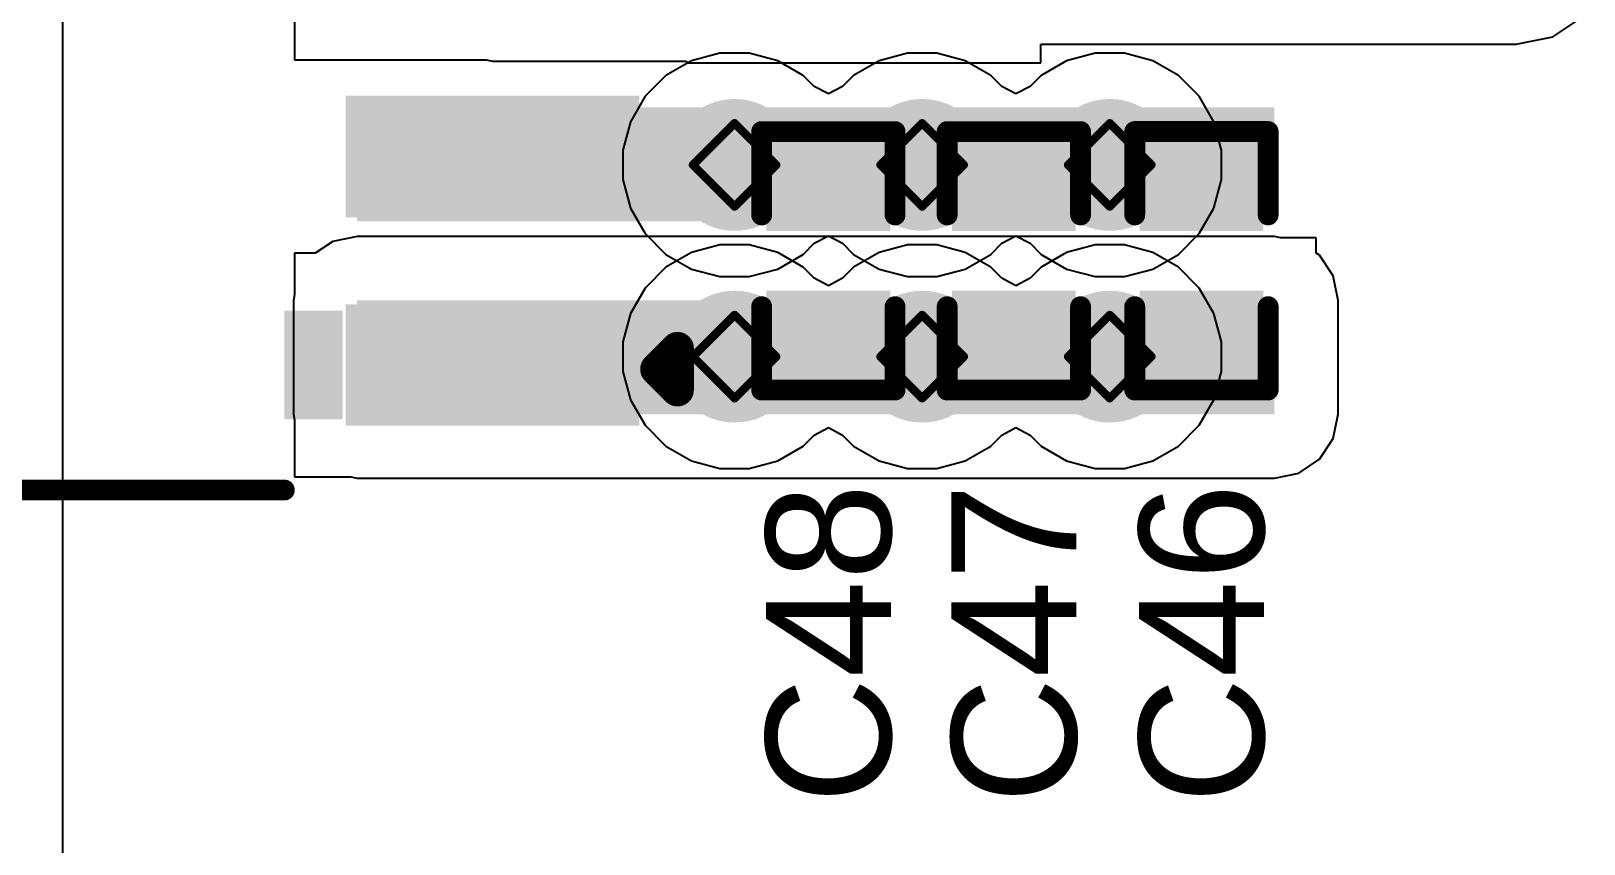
# Model space of a CAD drawing. Header units: inches. Extents: x -17.5 to 14.7, y -6.2 to 5.9.
# Drawn here: x 0.7486 to 1.1211, y 0.3804 to 0.5754 of the extents above; entities that cross this region are included whole.
import ezdxf

# ---------------------------------------------------------------- set-up
doc = ezdxf.new("R2010")
doc.units = ezdxf.units.IN
doc.header["$MEASUREMENT"] = 0
for name, color, linetype in [('Bottom Layer', 5, 'Continuous'), ('Bottom Solder', 6, 'Continuous'), ('Drill Drawing', 1, 'Continuous'), ('Ground Layer', 76, 'Continuous'), ('Power Layer', 16, 'Continuous'), ('Top Layer', 1, 'Continuous'), ('Top Overlay', 2, 'Continuous'), ('Top Paste', 8, 'Continuous'), ('Top Solder', 216, 'Continuous'), ('Via Holes', 16, 'Continuous')]:
    doc.layers.add(name, color=color, linetype=linetype)
doc.styles.add('Arial', font='', dxfattribs={"height": 0.2})
doc.styles.get('Arial').set_extended_font_data('Arial')

# ---------------------------------------------------------------- blocks, each defined once
blk = doc.blocks.new('SOIC_16_300____75')
at = {"layer": 'Top Layer'}
for points in [[(-0.22441, 0.18681), (-0.15945, 0.18681), (-0.15945, 0.16319), (-0.22441, 0.16319)], [(-0.22441, 0.13681), (-0.15945, 0.13681), (-0.15945, 0.11319), (-0.22441, 0.11319)]]:
    blk.add_hatch(color=1, dxfattribs=at).paths.add_polyline_path(points)
at = {"layer": 'Top Overlay'}
blk.add_hatch(color=2, dxfattribs=at).paths.add_polyline_path([(-0.156, 0.162), (-0.142, 0.162), (-0.142, 0.188), (-0.156, 0.188)])
at = {"layer": 'Top Paste'}
for points in [[(-0.22441, 0.18681), (-0.15945, 0.18681), (-0.15945, 0.16319), (-0.22441, 0.16319)], [(-0.22441, 0.13681), (-0.15945, 0.13681), (-0.15945, 0.11319), (-0.22441, 0.11319)]]:
    blk.add_hatch(color=8, dxfattribs=at).paths.add_polyline_path(points)
at = {"layer": 'Top Solder'}
for points in [[(-0.22717, 0.18957), (-0.15669, 0.18957), (-0.15669, 0.16043), (-0.22717, 0.16043)], [(-0.22717, 0.13957), (-0.15669, 0.13957), (-0.15669, 0.11043), (-0.22717, 0.11043)]]:
    blk.add_hatch(color=216, dxfattribs=at).paths.add_polyline_path(points)
at = {"layer": 'Top Overlay'}
for points in [[(0.151, 0.205, 0.005, 0.005, 0), (-0.142, 0.205, 0.005, 0.005, 0)], [(-0.2313, 0.176, 0.00787, 0.00787, 0), (-0.2363, 0.181, 0.00787, 0.00787, 0)], [(-0.2363, 0.181, 0.00787, 0.00787, 0), (-0.2363, 0.171, 0.00787, 0.00787, 0)], [(-0.2313, 0.176, 0.00787, 0.00787, 0), (-0.2363, 0.171, 0.00787, 0.00787, 0)]]:
    blk.add_lwpolyline(points, format="xyseb", dxfattribs=at)
for points in [[(-0.14325, 0.205, 0.0025, 0.0025, 1), (-0.14075, 0.205, 0.0025, 0.0025, 1)], [(-0.23827, 0.181, 0.00394, 0.00394, 1), (-0.23433, 0.181, 0.00394, 0.00394, 1)], [(-0.23827, 0.181, 0.00394, 0.00394, 1), (-0.23433, 0.181, 0.00394, 0.00394, 1)], [(-0.23327, 0.176, 0.00394, 0.00394, 1), (-0.22933, 0.176, 0.00394, 0.00394, 1)], [(-0.23327, 0.176, 0.00394, 0.00394, 1), (-0.22933, 0.176, 0.00394, 0.00394, 1)], [(-0.23827, 0.171, 0.00394, 0.00394, 1), (-0.23433, 0.171, 0.00394, 0.00394, 1)], [(-0.23827, 0.171, 0.00394, 0.00394, 1), (-0.23433, 0.171, 0.00394, 0.00394, 1)]]:
    blk.add_lwpolyline(points, format="xyseb", close=True, dxfattribs=at)
blk = doc.blocks.new('C___0402_171')
at = {"layer": 'Top Layer'}
for points in [[(-0.0275, -0.0125), (-0.0275, 0.0125), (-0.0095, 0.0125), (-0.0095, -0.0125)], [(0.0095, -0.0125), (0.0095, 0.0125), (0.0275, 0.0125), (0.0275, -0.0125)]]:
    blk.add_hatch(color=1, dxfattribs=at).paths.add_polyline_path(points)
at = {"layer": 'Top Paste'}
for points in [[(-0.0275, -0.0125), (-0.0275, 0.0125), (-0.0095, 0.0125), (-0.0095, -0.0125)], [(0.0095, -0.0125), (0.0095, 0.0125), (0.0275, 0.0125), (0.0275, -0.0125)]]:
    blk.add_hatch(color=8, dxfattribs=at).paths.add_polyline_path(points)
at = {"layer": 'Top Solder'}
for points in [[(-0.02986, -0.01486), (-0.02986, 0.01486), (-0.00714, 0.01486), (-0.00714, -0.01486)], [(0.00714, -0.01486), (0.00714, 0.01486), (0.02986, 0.01486), (0.02986, -0.01486)]]:
    blk.add_hatch(color=216, dxfattribs=at).paths.add_polyline_path(points)
at = {"layer": 'Top Overlay'}
for points in [[(-0.031, -0.016, 0.005, 0.005, 0), (-0.031, 0.016, 0.005, 0.005, 0)], [(-0.011, 0.016, 0.005, 0.005, 0), (-0.031, 0.016, 0.005, 0.005, 0)], [(0.031, 0.016, 0.005, 0.005, 0), (0.011, 0.016, 0.005, 0.005, 0)], [(0.031, -0.016, 0.005, 0.005, 0), (0.031, 0.016, 0.005, 0.005, 0)], [(-0.011, -0.016, 0.005, 0.005, 0), (-0.031, -0.016, 0.005, 0.005, 0)], [(0.031, -0.016, 0.005, 0.005, 0), (0.011, -0.016, 0.005, 0.005, 0)]]:
    blk.add_lwpolyline(points, format="xyseb", dxfattribs=at)
for points in [[(-0.03225, 0.016, 0.0025, 0.0025, 1), (-0.02975, 0.016, 0.0025, 0.0025, 1)], [(-0.03225, 0.016, 0.0025, 0.0025, 1), (-0.02975, 0.016, 0.0025, 0.0025, 1)], [(-0.01225, 0.016, 0.0025, 0.0025, 1), (-0.00975, 0.016, 0.0025, 0.0025, 1)], [(0.00975, 0.016, 0.0025, 0.0025, 1), (0.01225, 0.016, 0.0025, 0.0025, 1)], [(0.02975, 0.016, 0.0025, 0.0025, 1), (0.03225, 0.016, 0.0025, 0.0025, 1)], [(0.02975, 0.016, 0.0025, 0.0025, 1), (0.03225, 0.016, 0.0025, 0.0025, 1)], [(-0.03225, -0.016, 0.0025, 0.0025, 1), (-0.02975, -0.016, 0.0025, 0.0025, 1)], [(-0.03225, -0.016, 0.0025, 0.0025, 1), (-0.02975, -0.016, 0.0025, 0.0025, 1)], [(-0.01225, -0.016, 0.0025, 0.0025, 1), (-0.00975, -0.016, 0.0025, 0.0025, 1)], [(0.00975, -0.016, 0.0025, 0.0025, 1), (0.01225, -0.016, 0.0025, 0.0025, 1)], [(0.02975, -0.016, 0.0025, 0.0025, 1), (0.03225, -0.016, 0.0025, 0.0025, 1)], [(0.02975, -0.016, 0.0025, 0.0025, 1), (0.03225, -0.016, 0.0025, 0.0025, 1)]]:
    blk.add_lwpolyline(points, format="xyseb", close=True, dxfattribs=at)
blk = doc.blocks.new('C___0402_172')
at = {"layer": 'Top Layer'}
for points in [[(-0.0275, -0.0125), (-0.0275, 0.0125), (-0.0095, 0.0125), (-0.0095, -0.0125)], [(0.0095, -0.0125), (0.0095, 0.0125), (0.0275, 0.0125), (0.0275, -0.0125)]]:
    blk.add_hatch(color=1, dxfattribs=at).paths.add_polyline_path(points)
at = {"layer": 'Top Paste'}
for points in [[(-0.0275, -0.0125), (-0.0275, 0.0125), (-0.0095, 0.0125), (-0.0095, -0.0125)], [(0.0095, -0.0125), (0.0095, 0.0125), (0.0275, 0.0125), (0.0275, -0.0125)]]:
    blk.add_hatch(color=8, dxfattribs=at).paths.add_polyline_path(points)
at = {"layer": 'Top Solder'}
for points in [[(-0.02986, -0.01486), (-0.02986, 0.01486), (-0.00714, 0.01486), (-0.00714, -0.01486)], [(0.00714, -0.01486), (0.00714, 0.01486), (0.02986, 0.01486), (0.02986, -0.01486)]]:
    blk.add_hatch(color=216, dxfattribs=at).paths.add_polyline_path(points)
at = {"layer": 'Top Overlay'}
for points in [[(-0.031, 0.016, 0.005, 0.005, 0), (-0.011, 0.016, 0.005, 0.005, 0)], [(-0.031, 0.016, 0.005, 0.005, 0), (-0.031, -0.016, 0.005, 0.005, 0)], [(0.011, 0.016, 0.005, 0.005, 0), (0.031, 0.016, 0.005, 0.005, 0)], [(0.031, 0.016, 0.005, 0.005, 0), (0.031, -0.016, 0.005, 0.005, 0)], [(-0.031, -0.016, 0.005, 0.005, 0), (-0.011, -0.016, 0.005, 0.005, 0)], [(0.011, -0.016, 0.005, 0.005, 0), (0.031, -0.016, 0.005, 0.005, 0)]]:
    blk.add_lwpolyline(points, format="xyseb", dxfattribs=at)
for points in [[(-0.03225, 0.016, 0.0025, 0.0025, 1), (-0.02975, 0.016, 0.0025, 0.0025, 1)], [(-0.03225, 0.016, 0.0025, 0.0025, 1), (-0.02975, 0.016, 0.0025, 0.0025, 1)], [(-0.01225, 0.016, 0.0025, 0.0025, 1), (-0.00975, 0.016, 0.0025, 0.0025, 1)], [(0.00975, 0.016, 0.0025, 0.0025, 1), (0.01225, 0.016, 0.0025, 0.0025, 1)], [(0.02975, 0.016, 0.0025, 0.0025, 1), (0.03225, 0.016, 0.0025, 0.0025, 1)], [(0.02975, 0.016, 0.0025, 0.0025, 1), (0.03225, 0.016, 0.0025, 0.0025, 1)], [(-0.03225, -0.016, 0.0025, 0.0025, 1), (-0.02975, -0.016, 0.0025, 0.0025, 1)], [(-0.03225, -0.016, 0.0025, 0.0025, 1), (-0.02975, -0.016, 0.0025, 0.0025, 1)], [(-0.01225, -0.016, 0.0025, 0.0025, 1), (-0.00975, -0.016, 0.0025, 0.0025, 1)], [(0.00975, -0.016, 0.0025, 0.0025, 1), (0.01225, -0.016, 0.0025, 0.0025, 1)], [(0.02975, -0.016, 0.0025, 0.0025, 1), (0.03225, -0.016, 0.0025, 0.0025, 1)], [(0.02975, -0.016, 0.0025, 0.0025, 1), (0.03225, -0.016, 0.0025, 0.0025, 1)]]:
    blk.add_lwpolyline(points, format="xyseb", close=True, dxfattribs=at)
blk = doc.blocks.new('C___0402_173')
at = {"layer": 'Top Layer'}
for points in [[(-0.0275, -0.0125), (-0.0275, 0.0125), (-0.0095, 0.0125), (-0.0095, -0.0125)], [(0.0095, -0.0125), (0.0095, 0.0125), (0.0275, 0.0125), (0.0275, -0.0125)]]:
    blk.add_hatch(color=1, dxfattribs=at).paths.add_polyline_path(points)
at = {"layer": 'Top Paste'}
for points in [[(-0.0275, -0.0125), (-0.0275, 0.0125), (-0.0095, 0.0125), (-0.0095, -0.0125)], [(0.0095, -0.0125), (0.0095, 0.0125), (0.0275, 0.0125), (0.0275, -0.0125)]]:
    blk.add_hatch(color=8, dxfattribs=at).paths.add_polyline_path(points)
at = {"layer": 'Top Solder'}
for points in [[(-0.02986, -0.01486), (-0.02986, 0.01486), (-0.00714, 0.01486), (-0.00714, -0.01486)], [(0.00714, -0.01486), (0.00714, 0.01486), (0.02986, 0.01486), (0.02986, -0.01486)]]:
    blk.add_hatch(color=216, dxfattribs=at).paths.add_polyline_path(points)
at = {"layer": 'Top Overlay'}
for points in [[(-0.011, 0.016, 0.005, 0.005, 0), (-0.031, 0.016, 0.005, 0.005, 0)], [(-0.031, -0.016, 0.005, 0.005, 0), (-0.031, 0.016, 0.005, 0.005, 0)], [(0.031, 0.016, 0.005, 0.005, 0), (0.011, 0.016, 0.005, 0.005, 0)], [(0.031, -0.016, 0.005, 0.005, 0), (0.031, 0.016, 0.005, 0.005, 0)], [(-0.011, -0.016, 0.005, 0.005, 0), (-0.031, -0.016, 0.005, 0.005, 0)], [(0.031, -0.016, 0.005, 0.005, 0), (0.011, -0.016, 0.005, 0.005, 0)]]:
    blk.add_lwpolyline(points, format="xyseb", dxfattribs=at)
for points in [[(-0.03225, 0.016, 0.0025, 0.0025, 1), (-0.02975, 0.016, 0.0025, 0.0025, 1)], [(-0.03225, 0.016, 0.0025, 0.0025, 1), (-0.02975, 0.016, 0.0025, 0.0025, 1)], [(-0.01225, 0.016, 0.0025, 0.0025, 1), (-0.00975, 0.016, 0.0025, 0.0025, 1)], [(0.00975, 0.016, 0.0025, 0.0025, 1), (0.01225, 0.016, 0.0025, 0.0025, 1)], [(0.02975, 0.016, 0.0025, 0.0025, 1), (0.03225, 0.016, 0.0025, 0.0025, 1)], [(0.02975, 0.016, 0.0025, 0.0025, 1), (0.03225, 0.016, 0.0025, 0.0025, 1)], [(-0.03225, -0.016, 0.0025, 0.0025, 1), (-0.02975, -0.016, 0.0025, 0.0025, 1)], [(-0.03225, -0.016, 0.0025, 0.0025, 1), (-0.02975, -0.016, 0.0025, 0.0025, 1)], [(-0.01225, -0.016, 0.0025, 0.0025, 1), (-0.00975, -0.016, 0.0025, 0.0025, 1)], [(0.00975, -0.016, 0.0025, 0.0025, 1), (0.01225, -0.016, 0.0025, 0.0025, 1)], [(0.02975, -0.016, 0.0025, 0.0025, 1), (0.03225, -0.016, 0.0025, 0.0025, 1)], [(0.02975, -0.016, 0.0025, 0.0025, 1), (0.03225, -0.016, 0.0025, 0.0025, 1)]]:
    blk.add_lwpolyline(points, format="xyseb", close=True, dxfattribs=at)

msp = doc.modelspace()

# ---------------------------------------------------------------- hatches: boundary and pattern name
at = {"layer": 'Bottom Layer'}
h = msp.add_hatch(color=5, dxfattribs=at)
edge = h.paths.add_edge_path()
edge.add_arc((0.91739, 0.54327), 0.01181, 0, 360)
h = msp.add_hatch(color=5, dxfattribs=at)
edge = h.paths.add_edge_path()
edge.add_arc((0.96239, 0.54327), 0.01181, 0, 360)
h = msp.add_hatch(color=5, dxfattribs=at)
edge = h.paths.add_edge_path()
edge.add_arc((1.00739, 0.54327), 0.01181, 0, 360)
h = msp.add_hatch(color=5, dxfattribs=at)
edge = h.paths.add_edge_path()
edge.add_arc((0.91739, 0.49727), 0.01181, 0, 360)
h = msp.add_hatch(color=5, dxfattribs=at)
edge = h.paths.add_edge_path()
edge.add_arc((0.96239, 0.49727), 0.01181, 0, 360)
h = msp.add_hatch(color=5, dxfattribs=at)
edge = h.paths.add_edge_path()
edge.add_arc((1.00739, 0.49727), 0.01181, 0, 360)
at = {"layer": 'Bottom Solder'}
h = msp.add_hatch(color=6, dxfattribs=at)
edge = h.paths.add_edge_path()
edge.add_arc((0.91739, 0.54327), 0.01581, 0, 360)
h = msp.add_hatch(color=6, dxfattribs=at)
edge = h.paths.add_edge_path()
edge.add_arc((0.96239, 0.54327), 0.01581, 0, 360)
h = msp.add_hatch(color=6, dxfattribs=at)
edge = h.paths.add_edge_path()
edge.add_arc((1.00739, 0.54327), 0.01581, 0, 360)
h = msp.add_hatch(color=6, dxfattribs=at)
edge = h.paths.add_edge_path()
edge.add_arc((0.91739, 0.49727), 0.01581, 0, 360)
h = msp.add_hatch(color=6, dxfattribs=at)
edge = h.paths.add_edge_path()
edge.add_arc((0.96239, 0.49727), 0.01581, 0, 360)
h = msp.add_hatch(color=6, dxfattribs=at)
edge = h.paths.add_edge_path()
edge.add_arc((1.00739, 0.49727), 0.01581, 0, 360)
at = {"layer": 'Ground Layer'}
h = msp.add_hatch(color=76, dxfattribs=at)
edge = h.paths.add_edge_path()
edge.add_arc((0.91739, 0.54327), 0.01181, 0, 360)
h = msp.add_hatch(color=76, dxfattribs=at)
edge = h.paths.add_edge_path()
edge.add_arc((0.96239, 0.54327), 0.01181, 0, 360)
h = msp.add_hatch(color=76, dxfattribs=at)
edge = h.paths.add_edge_path()
edge.add_arc((1.00739, 0.54327), 0.01181, 0, 360)
h = msp.add_hatch(color=76, dxfattribs=at)
edge = h.paths.add_edge_path()
edge.add_arc((0.91739, 0.49727), 0.01181, 0, 360)
h = msp.add_hatch(color=76, dxfattribs=at)
edge = h.paths.add_edge_path()
edge.add_arc((0.96239, 0.49727), 0.01181, 0, 360)
h = msp.add_hatch(color=76, dxfattribs=at)
edge = h.paths.add_edge_path()
edge.add_arc((1.00739, 0.49727), 0.01181, 0, 360)
at = {"layer": 'Power Layer'}
h = msp.add_hatch(color=16, dxfattribs=at)
edge = h.paths.add_edge_path()
edge.add_arc((0.91739, 0.54327), 0.01181, 0, 360)
h = msp.add_hatch(color=16, dxfattribs=at)
edge = h.paths.add_edge_path()
edge.add_arc((0.96239, 0.54327), 0.01181, 0, 360)
h = msp.add_hatch(color=16, dxfattribs=at)
edge = h.paths.add_edge_path()
edge.add_arc((1.00739, 0.54327), 0.01181, 0, 360)
h = msp.add_hatch(color=16, dxfattribs=at)
edge = h.paths.add_edge_path()
edge.add_arc((0.91739, 0.49727), 0.01181, 0, 360)
h = msp.add_hatch(color=16, dxfattribs=at)
edge = h.paths.add_edge_path()
edge.add_arc((0.96239, 0.49727), 0.01181, 0, 360)
h = msp.add_hatch(color=16, dxfattribs=at)
edge = h.paths.add_edge_path()
edge.add_arc((1.00739, 0.49727), 0.01181, 0, 360)
at = {"layer": 'Top Layer'}
for points in [[(1.04689, 0.55708), (0.82684, 0.55708), (0.82684, 0.52977), (1.04689, 0.52977)], [(1.04689, 0.51077), (0.82684, 0.51077), (0.82684, 0.48346), (1.04689, 0.48346)]]:
    msp.add_hatch(color=1, dxfattribs=at).paths.add_polyline_path(points)
h = msp.add_hatch(color=1, dxfattribs=at)
edge = h.paths.add_edge_path()
edge.add_arc((0.91739, 0.54327), 0.01181, 0, 360)
h = msp.add_hatch(color=1, dxfattribs=at)
edge = h.paths.add_edge_path()
edge.add_arc((0.96239, 0.54327), 0.01181, 0, 360)
h = msp.add_hatch(color=1, dxfattribs=at)
edge = h.paths.add_edge_path()
edge.add_arc((1.00739, 0.54327), 0.01181, 0, 360)
h = msp.add_hatch(color=1, dxfattribs=at)
edge = h.paths.add_edge_path()
edge.add_arc((0.91739, 0.49727), 0.01181, 0, 360)
h = msp.add_hatch(color=1, dxfattribs=at)
edge = h.paths.add_edge_path()
edge.add_arc((0.96239, 0.49727), 0.01181, 0, 360)
h = msp.add_hatch(color=1, dxfattribs=at)
edge = h.paths.add_edge_path()
edge.add_arc((1.00739, 0.49727), 0.01181, 0, 360)
at = {"layer": 'Top Solder'}
h = msp.add_hatch(color=216, dxfattribs=at)
edge = h.paths.add_edge_path()
edge.add_arc((0.91739, 0.54327), 0.01581, 0, 360)
h = msp.add_hatch(color=216, dxfattribs=at)
edge = h.paths.add_edge_path()
edge.add_arc((0.96239, 0.54327), 0.01581, 0, 360)
h = msp.add_hatch(color=216, dxfattribs=at)
edge = h.paths.add_edge_path()
edge.add_arc((1.00739, 0.54327), 0.01581, 0, 360)
h = msp.add_hatch(color=216, dxfattribs=at)
edge = h.paths.add_edge_path()
edge.add_arc((0.91739, 0.49727), 0.01581, 0, 360)
h = msp.add_hatch(color=216, dxfattribs=at)
edge = h.paths.add_edge_path()
edge.add_arc((0.96239, 0.49727), 0.01581, 0, 360)
h = msp.add_hatch(color=216, dxfattribs=at)
edge = h.paths.add_edge_path()
edge.add_arc((1.00739, 0.49727), 0.01581, 0, 360)
at = {"layer": 'Via Holes'}
h = msp.add_hatch(color=7, dxfattribs=at)
edge = h.paths.add_edge_path()
edge.add_arc((0.91739, 0.54327), 0.00591, 0, 360)
h = msp.add_hatch(color=7, dxfattribs=at)
edge = h.paths.add_edge_path()
edge.add_arc((0.96239, 0.54327), 0.00591, 0, 360)
h = msp.add_hatch(color=7, dxfattribs=at)
edge = h.paths.add_edge_path()
edge.add_arc((1.00739, 0.54327), 0.00591, 0, 360)
h = msp.add_hatch(color=7, dxfattribs=at)
edge = h.paths.add_edge_path()
edge.add_arc((0.91739, 0.49727), 0.00591, 0, 360)
h = msp.add_hatch(color=7, dxfattribs=at)
edge = h.paths.add_edge_path()
edge.add_arc((0.96239, 0.49727), 0.00591, 0, 360)
h = msp.add_hatch(color=7, dxfattribs=at)
edge = h.paths.add_edge_path()
edge.add_arc((1.00739, 0.49727), 0.00591, 0, 360)

# ---------------------------------------------------------------- linework, layer by layer
at = {"layer": 'Bottom Layer'}
for p, q in [((0.90704, 0.52225), (0.90093, 0.51872)), ((0.91386, 0.52408), (0.90704, 0.52225)), ((0.92092, 0.52408), (0.91386, 0.52408)), ((0.92774, 0.52225), (0.92092, 0.52408)), ((0.93386, 0.51872), (0.92774, 0.52225)), ((0.95204, 0.52225), (0.94593, 0.51872)), ((0.95886, 0.52408), (0.95204, 0.52225)), ((0.96592, 0.52408), (0.95886, 0.52408)), ((0.97274, 0.52225), (0.96592, 0.52408)), ((0.97886, 0.51872), (0.97274, 0.52225)), ((0.99704, 0.52225), (0.99093, 0.51872)), ((1.00386, 0.52408), (0.99704, 0.52225)), ((1.01092, 0.52408), (1.00386, 0.52408)), ((1.01774, 0.52225), (1.01092, 0.52408)), ((1.02386, 0.51872), (1.01774, 0.52225)), ((0.90093, 0.51872), (0.89594, 0.51373)), ((0.93651, 0.51606), (0.93386, 0.51872)), ((0.94593, 0.51872), (0.94327, 0.51606)), ((0.98151, 0.51606), (0.97886, 0.51872)), ((0.99093, 0.51872), (0.98827, 0.51606)), ((1.02885, 0.51373), (1.02386, 0.51872)), ((0.93989, 0.51428), (0.93651, 0.51606)), ((0.94327, 0.51606), (0.93989, 0.51428)), ((0.98489, 0.51428), (0.98151, 0.51606)), ((0.98827, 0.51606), (0.98489, 0.51428)), ((0.89594, 0.51373), (0.89241, 0.50762)), ((1.03238, 0.50762), (1.02885, 0.51373)), ((0.89241, 0.50762), (0.89058, 0.5008)), ((1.0342, 0.5008), (1.03238, 0.50762)), ((0.89058, 0.5008), (0.89058, 0.49374)), ((1.0342, 0.49374), (1.0342, 0.5008)), ((0.89058, 0.49374), (0.89241, 0.48692)), ((1.03238, 0.48692), (1.0342, 0.49374)), ((0.89241, 0.48692), (0.89594, 0.4808)), ((1.02885, 0.4808), (1.03238, 0.48692)), ((0.89594, 0.4808), (0.90093, 0.47581)), ((1.02386, 0.47581), (1.02885, 0.4808)), ((0.93386, 0.47581), (0.93651, 0.47847)), ((0.93651, 0.47847), (0.93989, 0.48025)), ((0.93989, 0.48025), (0.94327, 0.47847)), ((0.94327, 0.47847), (0.94593, 0.47581)), ((0.97886, 0.47581), (0.98151, 0.47847)), ((0.98151, 0.47847), (0.98489, 0.48025)), ((0.98489, 0.48025), (0.98827, 0.47847)), ((0.98827, 0.47847), (0.99093, 0.47581)), ((0.90093, 0.47581), (0.90704, 0.47228)), ((0.92774, 0.47228), (0.93386, 0.47581)), ((0.94593, 0.47581), (0.95204, 0.47228)), ((0.97274, 0.47228), (0.97886, 0.47581)), ((0.99093, 0.47581), (0.99704, 0.47228)), ((1.01774, 0.47228), (1.02386, 0.47581)), ((0.90704, 0.47228), (0.91386, 0.47046)), ((0.91386, 0.47046), (0.92092, 0.47046)), ((0.92092, 0.47046), (0.92774, 0.47228)), ((0.95204, 0.47228), (0.95886, 0.47046)), ((0.95886, 0.47046), (0.96592, 0.47046)), ((0.96592, 0.47046), (0.97274, 0.47228)), ((0.99704, 0.47228), (1.00386, 0.47046)), ((1.00386, 0.47046), (1.01092, 0.47046)), ((1.01092, 0.47046), (1.01774, 0.47228))]:
    msp.add_line(p, q, dxfattribs=at)
at = {"layer": 'Drill Drawing'}
for points in [[(0.90739, 0.54327, 0.002, 0.002, 0), (0.91739, 0.55327, 0.002, 0.002, 0)], [(0.91739, 0.55327, 0.002, 0.002, 0), (0.92739, 0.54327, 0.002, 0.002, 0)], [(0.95239, 0.54327, 0.002, 0.002, 0), (0.96239, 0.55327, 0.002, 0.002, 0)], [(0.96239, 0.55327, 0.002, 0.002, 0), (0.97239, 0.54327, 0.002, 0.002, 0)], [(0.99739, 0.54327, 0.002, 0.002, 0), (1.00739, 0.55327, 0.002, 0.002, 0)], [(1.00739, 0.55327, 0.002, 0.002, 0), (1.01739, 0.54327, 0.002, 0.002, 0)], [(0.90739, 0.54327, 0.002, 0.002, 0), (0.91739, 0.53327, 0.002, 0.002, 0)], [(0.91739, 0.53327, 0.002, 0.002, 0), (0.92739, 0.54327, 0.002, 0.002, 0)], [(0.95239, 0.54327, 0.002, 0.002, 0), (0.96239, 0.53327, 0.002, 0.002, 0)], [(0.96239, 0.53327, 0.002, 0.002, 0), (0.97239, 0.54327, 0.002, 0.002, 0)], [(0.99739, 0.54327, 0.002, 0.002, 0), (1.00739, 0.53327, 0.002, 0.002, 0)], [(1.00739, 0.53327, 0.002, 0.002, 0), (1.01739, 0.54327, 0.002, 0.002, 0)], [(0.90739, 0.49727, 0.002, 0.002, 0), (0.91739, 0.50727, 0.002, 0.002, 0)], [(0.91739, 0.50727, 0.002, 0.002, 0), (0.92739, 0.49727, 0.002, 0.002, 0)], [(0.95239, 0.49727, 0.002, 0.002, 0), (0.96239, 0.50727, 0.002, 0.002, 0)], [(0.96239, 0.50727, 0.002, 0.002, 0), (0.97239, 0.49727, 0.002, 0.002, 0)], [(0.99739, 0.49727, 0.002, 0.002, 0), (1.00739, 0.50727, 0.002, 0.002, 0)], [(1.00739, 0.50727, 0.002, 0.002, 0), (1.01739, 0.49727, 0.002, 0.002, 0)], [(0.90739, 0.49727, 0.002, 0.002, 0), (0.91739, 0.48727, 0.002, 0.002, 0)], [(0.91739, 0.48727, 0.002, 0.002, 0), (0.92739, 0.49727, 0.002, 0.002, 0)], [(0.95239, 0.49727, 0.002, 0.002, 0), (0.96239, 0.48727, 0.002, 0.002, 0)], [(0.96239, 0.48727, 0.002, 0.002, 0), (0.97239, 0.49727, 0.002, 0.002, 0)], [(0.99739, 0.49727, 0.002, 0.002, 0), (1.00739, 0.48727, 0.002, 0.002, 0)], [(1.00739, 0.48727, 0.002, 0.002, 0), (1.01739, 0.49727, 0.002, 0.002, 0)]]:
    msp.add_lwpolyline(points, format="xyseb", dxfattribs=at)
for points in [[(0.91689, 0.55327, 0.001, 0.001, 1), (0.91789, 0.55327, 0.001, 0.001, 1)], [(0.91689, 0.55327, 0.001, 0.001, 1), (0.91789, 0.55327, 0.001, 0.001, 1)], [(0.96189, 0.55327, 0.001, 0.001, 1), (0.96289, 0.55327, 0.001, 0.001, 1)], [(0.96189, 0.55327, 0.001, 0.001, 1), (0.96289, 0.55327, 0.001, 0.001, 1)], [(1.00689, 0.55327, 0.001, 0.001, 1), (1.00789, 0.55327, 0.001, 0.001, 1)], [(1.00689, 0.55327, 0.001, 0.001, 1), (1.00789, 0.55327, 0.001, 0.001, 1)], [(0.90689, 0.54327, 0.001, 0.001, 1), (0.90789, 0.54327, 0.001, 0.001, 1)], [(0.90689, 0.54327, 0.001, 0.001, 1), (0.90789, 0.54327, 0.001, 0.001, 1)], [(0.92689, 0.54327, 0.001, 0.001, 1), (0.92789, 0.54327, 0.001, 0.001, 1)], [(0.92689, 0.54327, 0.001, 0.001, 1), (0.92789, 0.54327, 0.001, 0.001, 1)], [(0.95189, 0.54327, 0.001, 0.001, 1), (0.95289, 0.54327, 0.001, 0.001, 1)], [(0.95189, 0.54327, 0.001, 0.001, 1), (0.95289, 0.54327, 0.001, 0.001, 1)], [(0.97189, 0.54327, 0.001, 0.001, 1), (0.97289, 0.54327, 0.001, 0.001, 1)], [(0.97189, 0.54327, 0.001, 0.001, 1), (0.97289, 0.54327, 0.001, 0.001, 1)], [(0.99689, 0.54327, 0.001, 0.001, 1), (0.99789, 0.54327, 0.001, 0.001, 1)], [(0.99689, 0.54327, 0.001, 0.001, 1), (0.99789, 0.54327, 0.001, 0.001, 1)], [(1.01689, 0.54327, 0.001, 0.001, 1), (1.01789, 0.54327, 0.001, 0.001, 1)], [(1.01689, 0.54327, 0.001, 0.001, 1), (1.01789, 0.54327, 0.001, 0.001, 1)], [(0.91689, 0.53327, 0.001, 0.001, 1), (0.91789, 0.53327, 0.001, 0.001, 1)], [(0.91689, 0.53327, 0.001, 0.001, 1), (0.91789, 0.53327, 0.001, 0.001, 1)], [(0.96189, 0.53327, 0.001, 0.001, 1), (0.96289, 0.53327, 0.001, 0.001, 1)], [(0.96189, 0.53327, 0.001, 0.001, 1), (0.96289, 0.53327, 0.001, 0.001, 1)], [(1.00689, 0.53327, 0.001, 0.001, 1), (1.00789, 0.53327, 0.001, 0.001, 1)], [(1.00689, 0.53327, 0.001, 0.001, 1), (1.00789, 0.53327, 0.001, 0.001, 1)], [(0.91689, 0.50727, 0.001, 0.001, 1), (0.91789, 0.50727, 0.001, 0.001, 1)], [(0.91689, 0.50727, 0.001, 0.001, 1), (0.91789, 0.50727, 0.001, 0.001, 1)], [(0.96189, 0.50727, 0.001, 0.001, 1), (0.96289, 0.50727, 0.001, 0.001, 1)], [(0.96189, 0.50727, 0.001, 0.001, 1), (0.96289, 0.50727, 0.001, 0.001, 1)], [(1.00689, 0.50727, 0.001, 0.001, 1), (1.00789, 0.50727, 0.001, 0.001, 1)], [(1.00689, 0.50727, 0.001, 0.001, 1), (1.00789, 0.50727, 0.001, 0.001, 1)], [(0.90689, 0.49727, 0.001, 0.001, 1), (0.90789, 0.49727, 0.001, 0.001, 1)], [(0.90689, 0.49727, 0.001, 0.001, 1), (0.90789, 0.49727, 0.001, 0.001, 1)], [(0.92689, 0.49727, 0.001, 0.001, 1), (0.92789, 0.49727, 0.001, 0.001, 1)], [(0.92689, 0.49727, 0.001, 0.001, 1), (0.92789, 0.49727, 0.001, 0.001, 1)], [(0.95189, 0.49727, 0.001, 0.001, 1), (0.95289, 0.49727, 0.001, 0.001, 1)], [(0.95189, 0.49727, 0.001, 0.001, 1), (0.95289, 0.49727, 0.001, 0.001, 1)], [(0.97189, 0.49727, 0.001, 0.001, 1), (0.97289, 0.49727, 0.001, 0.001, 1)], [(0.97189, 0.49727, 0.001, 0.001, 1), (0.97289, 0.49727, 0.001, 0.001, 1)], [(0.99689, 0.49727, 0.001, 0.001, 1), (0.99789, 0.49727, 0.001, 0.001, 1)], [(0.99689, 0.49727, 0.001, 0.001, 1), (0.99789, 0.49727, 0.001, 0.001, 1)], [(1.01689, 0.49727, 0.001, 0.001, 1), (1.01789, 0.49727, 0.001, 0.001, 1)], [(1.01689, 0.49727, 0.001, 0.001, 1), (1.01789, 0.49727, 0.001, 0.001, 1)], [(0.91689, 0.48727, 0.001, 0.001, 1), (0.91789, 0.48727, 0.001, 0.001, 1)], [(0.91689, 0.48727, 0.001, 0.001, 1), (0.91789, 0.48727, 0.001, 0.001, 1)], [(0.96189, 0.48727, 0.001, 0.001, 1), (0.96289, 0.48727, 0.001, 0.001, 1)], [(0.96189, 0.48727, 0.001, 0.001, 1), (0.96289, 0.48727, 0.001, 0.001, 1)], [(1.00689, 0.48727, 0.001, 0.001, 1), (1.00789, 0.48727, 0.001, 0.001, 1)], [(1.00689, 0.48727, 0.001, 0.001, 1), (1.00789, 0.48727, 0.001, 0.001, 1)]]:
    msp.add_lwpolyline(points, format="xyseb", close=True, dxfattribs=at)
at = {"layer": 'Ground Layer'}
for p, q in [((0.90704, 0.52225), (0.90093, 0.51872)), ((0.91386, 0.52408), (0.90704, 0.52225)), ((0.92092, 0.52408), (0.91386, 0.52408)), ((0.92774, 0.52225), (0.92092, 0.52408)), ((0.93386, 0.51872), (0.92774, 0.52225)), ((0.95204, 0.52225), (0.94593, 0.51872)), ((0.95886, 0.52408), (0.95204, 0.52225)), ((0.96592, 0.52408), (0.95886, 0.52408)), ((0.97274, 0.52225), (0.96592, 0.52408)), ((0.97886, 0.51872), (0.97274, 0.52225)), ((0.99704, 0.52225), (0.99093, 0.51872)), ((1.00386, 0.52408), (0.99704, 0.52225)), ((1.01092, 0.52408), (1.00386, 0.52408)), ((1.01774, 0.52225), (1.01092, 0.52408)), ((1.02386, 0.51872), (1.01774, 0.52225)), ((0.90093, 0.51872), (0.89594, 0.51373)), ((0.93651, 0.51606), (0.93386, 0.51872)), ((0.94593, 0.51872), (0.94327, 0.51606)), ((0.98151, 0.51606), (0.97886, 0.51872)), ((0.99093, 0.51872), (0.98827, 0.51606)), ((1.02885, 0.51373), (1.02386, 0.51872)), ((0.93989, 0.51428), (0.93651, 0.51606)), ((0.94327, 0.51606), (0.93989, 0.51428)), ((0.98489, 0.51428), (0.98151, 0.51606)), ((0.98827, 0.51606), (0.98489, 0.51428)), ((0.89594, 0.51373), (0.89241, 0.50762)), ((1.03238, 0.50762), (1.02885, 0.51373)), ((0.89241, 0.50762), (0.89058, 0.5008)), ((1.0342, 0.5008), (1.03238, 0.50762)), ((0.89058, 0.5008), (0.89058, 0.49374)), ((1.0342, 0.49374), (1.0342, 0.5008)), ((0.89058, 0.49374), (0.89241, 0.48692)), ((1.03238, 0.48692), (1.0342, 0.49374)), ((0.89241, 0.48692), (0.89594, 0.4808)), ((1.02885, 0.4808), (1.03238, 0.48692)), ((0.89594, 0.4808), (0.90093, 0.47581)), ((1.02386, 0.47581), (1.02885, 0.4808)), ((0.93386, 0.47581), (0.93651, 0.47847)), ((0.93651, 0.47847), (0.93989, 0.48025)), ((0.93989, 0.48025), (0.94327, 0.47847)), ((0.94327, 0.47847), (0.94593, 0.47581)), ((0.97886, 0.47581), (0.98151, 0.47847)), ((0.98151, 0.47847), (0.98489, 0.48025)), ((0.98489, 0.48025), (0.98827, 0.47847)), ((0.98827, 0.47847), (0.99093, 0.47581)), ((0.90093, 0.47581), (0.90704, 0.47228)), ((0.92774, 0.47228), (0.93386, 0.47581)), ((0.94593, 0.47581), (0.95204, 0.47228)), ((0.97274, 0.47228), (0.97886, 0.47581)), ((0.99093, 0.47581), (0.99704, 0.47228)), ((1.01774, 0.47228), (1.02386, 0.47581)), ((0.90704, 0.47228), (0.91386, 0.47046)), ((0.91386, 0.47046), (0.92092, 0.47046)), ((0.92092, 0.47046), (0.92774, 0.47228)), ((0.95204, 0.47228), (0.95886, 0.47046)), ((0.95886, 0.47046), (0.96592, 0.47046)), ((0.96592, 0.47046), (0.97274, 0.47228)), ((0.99704, 0.47228), (1.00386, 0.47046)), ((1.00386, 0.47046), (1.01092, 0.47046)), ((1.01092, 0.47046), (1.01774, 0.47228))]:
    msp.add_line(p, q, dxfattribs=at)
at = {"layer": 'Power Layer'}
for p, q in [((0.75627, -0.16056), (0.75627, 1.17402)), ((0.91386, 0.57008), (0.90704, 0.56825)), ((0.92092, 0.57008), (0.91386, 0.57008)), ((0.92774, 0.56825), (0.92092, 0.57008)), ((0.95886, 0.57008), (0.95204, 0.56825)), ((0.96592, 0.57008), (0.95886, 0.57008)), ((0.97274, 0.56825), (0.96592, 0.57008)), ((1.00386, 0.57008), (0.99704, 0.56825)), ((1.01092, 0.57008), (1.00386, 0.57008)), ((1.01774, 0.56825), (1.01092, 0.57008)), ((0.90704, 0.56825), (0.90093, 0.56472)), ((0.93386, 0.56472), (0.92774, 0.56825)), ((0.95204, 0.56825), (0.94593, 0.56472)), ((0.97886, 0.56472), (0.97274, 0.56825)), ((0.99704, 0.56825), (0.99093, 0.56472)), ((1.02386, 0.56472), (1.01774, 0.56825)), ((0.90093, 0.56472), (0.89594, 0.55973)), ((0.93651, 0.56206), (0.93386, 0.56472)), ((0.94593, 0.56472), (0.94327, 0.56206)), ((0.98151, 0.56206), (0.97886, 0.56472)), ((0.99093, 0.56472), (0.98827, 0.56206)), ((1.02885, 0.55973), (1.02386, 0.56472)), ((0.89594, 0.55973), (0.89241, 0.55362)), ((0.93989, 0.56028), (0.93651, 0.56206)), ((0.94327, 0.56206), (0.93989, 0.56028)), ((0.98489, 0.56028), (0.98151, 0.56206)), ((0.98827, 0.56206), (0.98489, 0.56028)), ((1.03238, 0.55362), (1.02885, 0.55973)), ((0.89241, 0.55362), (0.89058, 0.5468)), ((1.0342, 0.5468), (1.03238, 0.55362)), ((0.89058, 0.5468), (0.89058, 0.53974)), ((1.0342, 0.53974), (1.0342, 0.5468)), ((0.89058, 0.53974), (0.89241, 0.53292)), ((1.03238, 0.53292), (1.0342, 0.53974)), ((0.89241, 0.53292), (0.89594, 0.5268)), ((1.02885, 0.5268), (1.03238, 0.53292)), ((0.89594, 0.5268), (0.90093, 0.52181)), ((0.93651, 0.52447), (0.93989, 0.52625)), ((0.93989, 0.52625), (0.94327, 0.52447)), ((0.98151, 0.52447), (0.98489, 0.52625)), ((0.98489, 0.52625), (0.98827, 0.52447)), ((1.02386, 0.52181), (1.02885, 0.5268)), ((0.90093, 0.52181), (0.90704, 0.51828)), ((0.92774, 0.51828), (0.93386, 0.52181)), ((0.93386, 0.52181), (0.93651, 0.52447)), ((0.94327, 0.52447), (0.94593, 0.52181)), ((0.94593, 0.52181), (0.95204, 0.51828)), ((0.97274, 0.51828), (0.97886, 0.52181)), ((0.97886, 0.52181), (0.98151, 0.52447)), ((0.98827, 0.52447), (0.99093, 0.52181)), ((0.99093, 0.52181), (0.99704, 0.51828)), ((1.01774, 0.51828), (1.02386, 0.52181)), ((0.90704, 0.51828), (0.91386, 0.51646)), ((0.92092, 0.51646), (0.92774, 0.51828)), ((0.95204, 0.51828), (0.95886, 0.51646)), ((0.96592, 0.51646), (0.97274, 0.51828)), ((0.99704, 0.51828), (1.00386, 0.51646)), ((1.01092, 0.51646), (1.01774, 0.51828)), ((0.91386, 0.51646), (0.92092, 0.51646)), ((0.95886, 0.51646), (0.96592, 0.51646)), ((1.00386, 0.51646), (1.01092, 0.51646))]:
    msp.add_line(p, q, dxfattribs=at)
at = {"layer": 'Top Layer'}
for p, q in [((0.81184, 0.61846), (0.81184, 0.56846)), ((1.1137, 0.57399), (1.12115, 0.57896)), ((1.10492, 0.57224), (1.1137, 0.57399)), ((0.99089, 0.56777), (0.99089, 0.57224)), ((0.99089, 0.57224), (1.10492, 0.57224)), ((0.81184, 0.56846), (0.85784, 0.56846)), ((0.85784, 0.56846), (0.85932, 0.56816)), ((0.85932, 0.56816), (0.90589, 0.56816)), ((0.90589, 0.56816), (0.90589, 0.56777)), ((0.90589, 0.56777), (0.99089, 0.56777)), ((0.82684, 0.52606), (0.82099, 0.5249)), ((1.04689, 0.52606), (0.82684, 0.52606)), ((1.04835, 0.52577), (1.04689, 0.52606)), ((1.05689, 0.52577), (1.04835, 0.52577)), ((1.05689, 0.52213), (1.05689, 0.52577)), ((0.81677, 0.52208), (0.81184, 0.52208)), ((0.81184, 0.52208), (0.81184, 0.51224)), ((0.82099, 0.5249), (0.81677, 0.52208)), ((1.05771, 0.52158), (1.05689, 0.52213)), ((1.06102, 0.51662), (1.05771, 0.52158)), ((1.06219, 0.51077), (1.06102, 0.51662)), ((0.81184, 0.51224), (0.81155, 0.51077)), ((0.81155, 0.51077), (0.81155, 0.48346)), ((1.06219, 0.48346), (1.06219, 0.51077)), ((0.81155, 0.48346), (0.81184, 0.48198)), ((0.81184, 0.48198), (0.81184, 0.46846)), ((1.06102, 0.4776), (1.06219, 0.48346)), ((1.05771, 0.47264), (1.06102, 0.4776)), ((1.05275, 0.46933), (1.05771, 0.47264)), ((0.81184, 0.46846), (0.82536, 0.46846)), ((0.82536, 0.46846), (0.82684, 0.46816)), ((0.82684, 0.46816), (1.04689, 0.46816)), ((1.04689, 0.46816), (1.05275, 0.46933))]:
    msp.add_line(p, q, dxfattribs=at)

# ---------------------------------------------------------------- block references
for name, p, rotation in [('SOIC_16_300____75', (0.66739, 0.67027), 180), ('C___0402_171', (0.93989, 0.52026), 270), ('C___0402_172', (0.98439, 0.52026), 90), ('C___0402_173', (1.02939, 0.52027), 270)]:
    msp.add_blockref(name, p, dxfattribs=dict(rotation=rotation))

# ---------------------------------------------------------------- texts
at = {"layer": 'Top Overlay', "style": 'Arial'}
for s, p in [('C48', (0.95489, 0.39001)), ('C47', (0.99939, 0.39001)), ('C46', (1.04439, 0.39001))]:
    msp.add_text(s, height=0.03, rotation=90, dxfattribs=at).set_placement(p)

doc.saveas('drawing.dxf')
